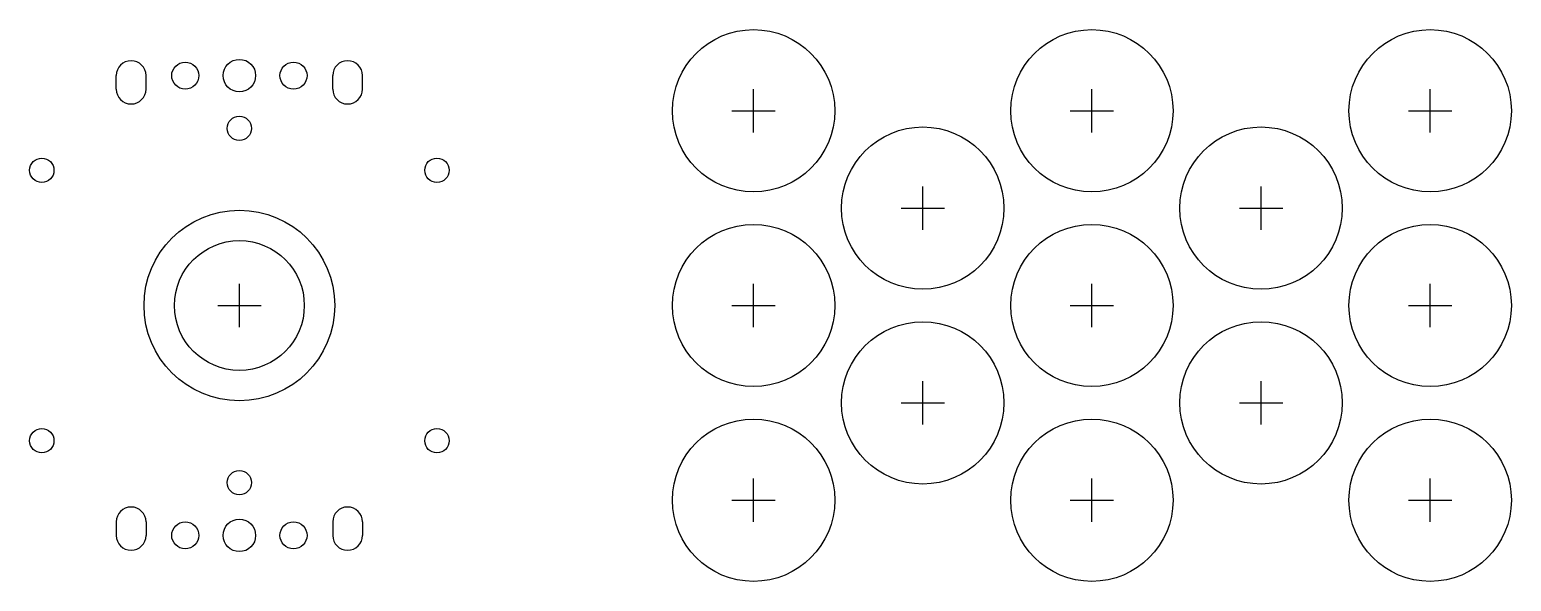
# Model space of a CAD drawing. Header units: millimetres. Extents: x -39 to 235, y -51 to 51.
import ezdxf

# ---------------------------------------------------------------- set-up
doc = ezdxf.new("R2010")
doc.units = ezdxf.units.MM
for name, color, linetype in [('BUTTONS', 1, 'Continuous'), ('GL_PLATE_HOLES', 2, 'Continuous'), ('JOYSTICK_BORE_24', 5, 'Continuous'), ('JOYSTICK_BORE_35.25', 3, 'Continuous'), ('REFERENCE', 8, 'Continuous')]:
    doc.layers.add(name, color=color, linetype=linetype)

msp = doc.modelspace()

# ---------------------------------------------------------------- linework, layer by layer
at = {"layer": 'BUTTONS'}
for centre in [(95, 36), (157.5, 36), (220, 36), (126.25, 18), (188.75, 18), (95, 0), (157.5, 0), (220, 0), (126.25, -18), (188.75, -18), (95, -36), (157.5, -36), (220, -36)]:
    msp.add_circle(centre, 15, dxfattribs=at)
at = {"layer": 'GL_PLATE_HOLES'}
for p, q in [((-22.75, 40), (-22.75, 42.5)), ((-17.25, 40), (-17.25, 42.5)), ((17.25, 40), (17.25, 42.5)), ((22.75, 40), (22.75, 42.5)), ((-22.75, -40), (-22.75, -42.5)), ((-17.25, -40), (-17.25, -42.5)), ((17.25, -40), (17.25, -42.5)), ((22.75, -40), (22.75, -42.5))]:
    msp.add_line(p, q, dxfattribs=at)
for centre, radius in [((-10, 42.5), 2.5), ((0, 42.5), 3), ((10, 42.5), 2.5), ((0, 32.75), 2.25), ((-36.5, 25), 2.25), ((36.5, 25), 2.25), ((-36.5, -25), 2.25), ((36.5, -25), 2.25), ((0, -32.75), 2.25), ((-10, -42.5), 2.5), ((0, -42.5), 3), ((10, -42.5), 2.5)]:
    msp.add_circle(centre, radius, dxfattribs=at)
for centre, start, end in [((-20, 42.5), 0, 180), ((20, 42.5), 0, 180), ((-20, 40), 180, 360), ((20, 40), 180, 360), ((-20, -40), 0, 180), ((20, -40), 0, 180), ((-20, -42.5), -180, 0), ((20, -42.5), -180, 0)]:
    msp.add_arc(centre, 2.75, start, end, dxfattribs=at)
at = {"layer": 'JOYSTICK_BORE_24'}
msp.add_circle((0, 0), 12, dxfattribs=at)
at = {"layer": 'JOYSTICK_BORE_35.25'}
msp.add_circle((0, 0), 17.62, dxfattribs=at)
at = {"layer": 'REFERENCE'}
for p, q in [((95, 32), (95, 40)), ((157.5, 32), (157.5, 40)), ((220, 32), (220, 40)), ((91, 36), (99, 36)), ((153.5, 36), (161.5, 36)), ((216, 36), (224, 36)), ((126.25, 14), (126.25, 22)), ((188.75, 14), (188.75, 22)), ((122.25, 18), (130.25, 18)), ((184.75, 18), (192.75, 18)), ((0, -4), (0, 4)), ((95, -4), (95, 4)), ((157.5, -4), (157.5, 4)), ((220, -4), (220, 4)), ((-4, 0), (4, 0)), ((91, 0), (99, 0)), ((153.5, 0), (161.5, 0)), ((216, 0), (224, 0)), ((126.25, -22), (126.25, -14)), ((188.75, -22), (188.75, -14)), ((122.25, -18), (130.25, -18)), ((184.75, -18), (192.75, -18)), ((95, -40), (95, -32)), ((157.5, -40), (157.5, -32)), ((220, -40), (220, -32)), ((91, -36), (99, -36)), ((153.5, -36), (161.5, -36)), ((216, -36), (224, -36))]:
    msp.add_line(p, q, dxfattribs=at)

doc.saveas('drawing.dxf')
